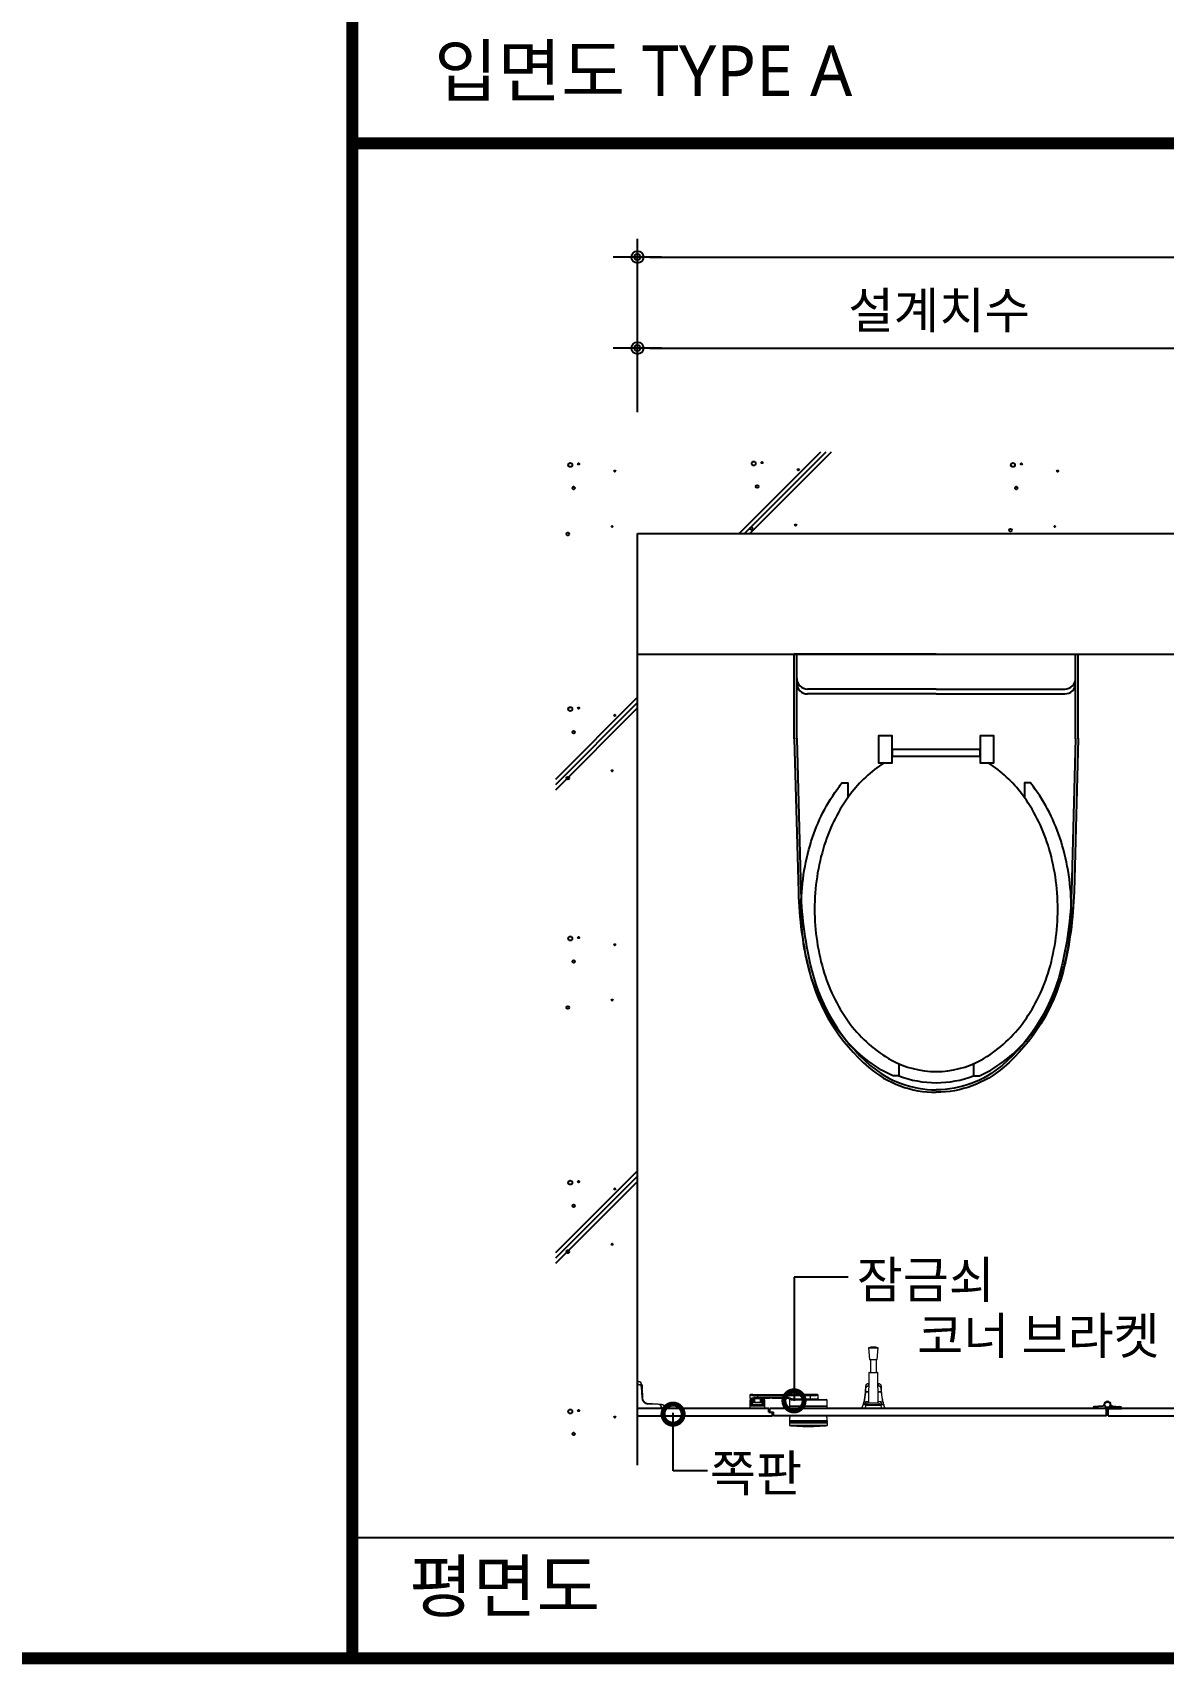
# Model space of a CAD drawing. Extents: x -256 to 8104, y -176 to 5714.
# Drawn here: x 2219 to 3156, y 2764 to 4116 of the extents above; entities that cross this region are included whole.
import ezdxf
from ezdxf.enums import TextEntityAlignment as Align

# ---------------------------------------------------------------- set-up
doc = ezdxf.new("R2010")
doc.units = 0
doc.header["$LTSCALE"] = 30
doc.layers.get('0').update_dxf_attribs({"linetype": 'CONTINUOUS'})
doc.layers.get('DEFPOINTS').update_dxf_attribs({"linetype": 'CONTINUOUS'})
for name, color, linetype in [('0_toilet', 6, 'CONTINUOUS'), ('DIM', 7, 'CONTINUOUS'), ('HAT', 8, 'CONTINUOUS'), ('TIT', 3, 'CONTINUOUS'), ('경첩', 4, 'CONTINUOUS'), ('문자', 3, 'CONTINUOUS'), ('부자재', 4, 'CONTINUOUS'), ('옷걸이', 4, 'CONTINUOUS'), ('잠금쇠(회전형)', 4, 'CONTINUOUS'), ('치수', 1, 'CONTINUOUS'), ('해치', 8, 'CONTINUOUS')]:
    doc.layers.add(name, color=color, linetype=linetype)
doc.styles.add('돋움', font='malgun.ttf')
doc.dimstyles.new('10', dxfattribs={"dimscale": 10, "dimtxt": 3, "dimasz": 1, "dimexe": 1.5, "dimexo": 2, "dimgap": 1, "dimtad": 1, "dimdec": 0, "dimlunit": 6, "dimtxsty": '돋움', "dimblk": 'DIMDOT', "dimcen": -1, "dimdle": 1.5, "dimclrt": 3, "dimazin": 3, "dimtfac": 1, "dimtdec": 0, "dimtix": 1, "dimtmove": 2, "dimatfit": 3, "dimldrblk": 'DIMDOT', "dimarcsym": 0})

# ---------------------------------------------------------------- blocks, each defined once
blk = doc.blocks.new('_DOTSMALL')
at = {"color": 0, "linetype": 'ByBlock', "const_width": 0.5}
blk.add_lwpolyline([(-0.0625, 0, 1), (0.0625, 0, 1)], format="xyb", close=True, dxfattribs=at)
blk = doc.blocks.new('A$C63EC304E')
at = {"layer": '치수', "color": 1, "xscale": 2.5, "yscale": 2.5, "zscale": 2.5, "rotation": 234.3098741996962}
blk.add_blockref('_DOTSMALL', (0.31, 0.31), dxfattribs=at)
blk = doc.blocks.new('A$C2BC9653E')
at = {"layer": '치수', "xscale": 0.3333333333333333, "yscale": 0.3333333333333333, "zscale": 0.3333333333333333}
blk.add_blockref('A$C63EC304E', (0, 0), dxfattribs=at)
blk = doc.blocks.new('A$C7FC71301')
at = {"layer": '치수', "rotation": 180}
blk.add_blockref('A$C2BC9653E', (0.208, 0.208), dxfattribs=at)
blk = doc.blocks.new('A$C4A20372B')
at = {"layer": '치수'}
blk.add_blockref('A$C7FC71301', (0, 0), dxfattribs=at)
blk = doc.blocks.new('A$C566469F5')
at = {"layer": '치수'}
blk.add_blockref('A$C4A20372B', (0, 0), dxfattribs=at)
blk = doc.blocks.new('A$C7E317CD4')
at = {"layer": '해치', "xscale": 2, "yscale": 2, "zscale": 2}
blk.add_blockref('A$C566469F5', (0, 0), dxfattribs=at)
blk = doc.blocks.new('A$C601D7F27')
at = {"layer": '치수'}
blk.add_blockref('A$C7E317CD4', (0, 0), dxfattribs=at)
blk = doc.blocks.new('A$C38802C08')
at = {"layer": '치수'}
blk.add_blockref('A$C601D7F27', (0, 0), dxfattribs=at)
blk = doc.blocks.new('DIMDOT')
at = {"linetype": 'Continuous'}
blk.add_line((-2, 0), (2, 0), dxfattribs=at)
for radius in [0.5, 0.25]:
    blk.add_circle((0, 0), radius, dxfattribs=at)
blk = doc.blocks.new('*D374')
at = {"layer": 'DEFPOINTS', "color": 0}
for p in [(142693.7, 4143.7), (141193.7, 3995.2), (142693.7, 3995.2)]:
    blk.add_point(p, dxfattribs=at)
at = {"layer": 'DIM', "color": 0, "lineweight": -2, "ltscale": 10}
for p, q in [((141193.7, 4015.2), (141193.7, 4158.7)), ((142693.7, 4015.2), (142693.7, 4158.7)), ((141203.7, 4143.7), (142683.7, 4143.7))]:
    blk.add_line(p, q, dxfattribs=at)
at = {"layer": 'DIM', "color": 0, "lineweight": -2, "xscale": 10, "yscale": 10, "zscale": 10, "rotation": 180}
blk.add_blockref('DIMDOT', (141193.7, 4143.7), dxfattribs=at)
at = {"layer": 'DIM', "color": 0, "lineweight": -2, "xscale": 10, "yscale": 10, "zscale": 10}
blk.add_blockref('DIMDOT', (142693.7, 4143.7), dxfattribs=at)
at = {"layer": 'DIM', "color": 3, "insert": (141943.7, 4173.3), "char_height": 30, "attachment_point": 5, "style": '돋움'}
blk.add_mtext('설계치수', dxfattribs=at)
blk = doc.blocks.new('*D376')
at = {"layer": 'DEFPOINTS', "color": 0}
for p in [(141693.7, 4068.3), (141193.7, 3995.2), (141693.7, 3995.2)]:
    blk.add_point(p, dxfattribs=at)
at = {"layer": 'DIM', "color": 0, "lineweight": -2, "ltscale": 10}
for p, q in [((141193.7, 4015.2), (141193.7, 4083.3)), ((141693.7, 4015.2), (141693.7, 4083.3)), ((141203.7, 4068.3), (141683.7, 4068.3))]:
    blk.add_line(p, q, dxfattribs=at)
at = {"layer": 'DIM', "color": 0, "lineweight": -2, "xscale": 10, "yscale": 10, "zscale": 10, "rotation": 180}
blk.add_blockref('DIMDOT', (141193.7, 4068.3), dxfattribs=at)
at = {"layer": 'DIM', "color": 0, "lineweight": -2, "xscale": 10, "yscale": 10, "zscale": 10}
blk.add_blockref('DIMDOT', (141693.7, 4068.3), dxfattribs=at)
at = {"layer": 'DIM', "color": 3, "insert": (141443.7, 4098), "char_height": 30, "attachment_point": 5, "style": '돋움'}
blk.add_mtext('설계치수', dxfattribs=at)
blk = doc.blocks.new('A$C10E41893')
at = {"layer": '부자재'}
for p, q in [((6.5, 0), (6.5, 196)), ((123.3, 196), (6.5, 196)), ((123.3, 192.5), (6.5, 192.5)), ((54.8, 0), (54.8, 177.5)), ((61.4, 0), (61.4, 177.5)), ((6.5, 0), (6.5, -196)), ((54.8, 0), (54.8, -177.5)), ((61.4, 0), (61.4, -177.5)), ((123.3, -192.5), (6.5, -192.5)), ((123.3, -196), (6.5, -196))]:
    blk.add_line(p, q, dxfattribs=at)
for points in [[(122.7, 196, -0.012538), (123.3, 196), (334.6, 190.3, -0.055395), (444.7, 175.1, -0.154276), (576.9, 93.3, -0.179504), (611.5, 0, -0.179504)], [(122.8, 192.5, -0.012538), (123.2, 192.5), (334.5, 186.8, -0.055395), (443.8, 171.7, -0.154276), (574.3, 91, -0.179504), (608, 0, -0.179504)], [(572, 51.4), (588.8, 51.4), (588.8, 59.6, 0.021185), (583.3, 70.7, 0.106084), (528.4, 133.7, 0.085733), (452.6, 172.4, 0.075373), (358.7, 186.6, 0.075373), (264.8, 172.4, 0.085733), (189, 133.7, 0.007337), (184.4, 130.1), (184.4, 122), (204.7, 122)], [(156.7, -72, 0.089162), (200.2, -118.7, 0.085733), (270.3, -154.5, 0.075373), (358.7, -167.9, 0.075373), (447.1, -154.5, 0.085733), (517.2, -118.7, 0.106084), (567, -61.6, 0.126931), (582.8, 0, 0.126931), (567, 61.6, 0.106084), (517.2, 118.7, 0.085733), (447.1, 154.5, 0.075373), (358.7, 167.9, 0.075373), (270.3, 154.5, 0.085733), (200.2, 118.7, 0.089162), (156.7, 72)], [(588.8, -51.4, 0.090214), (598.2, 0, 0.090214), (588.8, 51.4, 0.106084)], [(122.7, -196, 0.012538), (123.3, -196), (334.6, -190.3, 0.055395), (444.7, -175.1, 0.154276), (576.9, -93.3, 0.179504), (611.5, 0, 0.179504)], [(122.8, -192.5, 0.012538), (123.2, -192.5), (334.5, -186.8, 0.055395), (443.8, -171.7, 0.154276), (574.3, -91, 0.179504), (608, 0, 0.179504)], [(572, -51.4), (588.8, -51.4), (588.8, -59.6, -0.021185), (583.3, -70.7, -0.106084), (528.4, -133.7, -0.085733), (452.6, -172.4, -0.075373), (358.7, -186.6, -0.075373), (264.8, -172.4, -0.085733), (189, -133.7, -0.007337), (184.4, -130.1), (184.4, -122), (204.7, -122)]]:
    blk.add_lwpolyline(points, format="xyb", dxfattribs=at)
blk.add_lwpolyline([(138, -60.8), (119.3, -60.8), (119.3, -79.5), (156.7, -79.5), (156.7, -60.8), (138, -60.8), (147.3, -60.8), (147.3, 60.8), (138, 60.8), (156.7, 60.8), (156.7, 79.5), (119.3, 79.5), (119.3, 60.8), (138, 60.8), (138, -60.8), (119.3, -60.8)], dxfattribs=at)
for centre, start, end in [((39.8, 177.5), 0, 90), ((46.4, 177.5), 0, 90), ((39.8, -177.5), 270, 0), ((46.4, -177.5), 270, 0)]:
    blk.add_arc(centre, 15, start, end, dxfattribs=at)
blk = doc.blocks.new('BASIC_14', base_point=(138473.5, 213.7))
for p, q in [((141193.7, 3143), (141193.7, 3914.8)), ((141193.7, 3914.8), (142693.7, 3914.8)), ((141193.7, 3814.8), (142693.7, 3814.8))]:
    blk.add_line(p, q)
at = {"color": 8}
blk.add_line((140957.6, 3083), (142920.2, 3083), dxfattribs=at)
at = {"color": 8, "const_width": 10}
for points in [[(140957.6, 2983), (140957.6, 5752.1)], [(140957.6, 4237.9), (144305.4, 4237.9)], [(138520.9, 2983), (144305.4, 2983)]]:
    blk.add_lwpolyline(points, dxfattribs=at)
at = {"layer": '0_toilet'}
for p, q in [((141302.6, 3189.8), (141193.7, 3189.8)), ((141193.7, 3183.8), (141305.6, 3183.8)), ((141302.6, 3186.8), (141302.6, 3189.8)), ((141302.6, 3186.8), (141306.3, 3186.8)), ((141582.2, 3189.8), (141303.3, 3189.8)), ((141303.3, 3186.8), (141303.3, 3189.8)), ((141305.6, 3183.8), (141305.6, 3186.8)), ((141306.3, 3183.8), (141306.3, 3186.8)), ((141582.2, 3183.8), (141306.3, 3183.8)), ((141582.2, 3183.8), (141582.2, 3189.8)), ((141807.6, 3189.8), (141583.7, 3189.8)), ((141583.7, 3183.8), (141583.7, 3189.8)), ((141583.7, 3183.8), (141810.6, 3183.8))]:
    blk.add_line(p, q, dxfattribs=at)
at = {"layer": '경첩', "color": 4, "linetype": 'Continuous', "lineweight": 15}
for p, q in [((141193.7, 3212.3), (141194.8, 3212.3)), ((141193.7, 3212), (141193.7, 3212.3)), ((141193.7, 3209.9), (141193.7, 3212)), ((141194.8, 3212), (141193.7, 3212)), ((141194.9, 3209.9), (141193.7, 3209.9)), ((141193.7, 3209.8), (141195, 3209.8)), ((141193.7, 3209.5), (141193.7, 3209.8)), ((141195, 3209.5), (141193.7, 3209.5)), ((141193.7, 3209.5), (141193.7, 3191.3)), ((141194.8, 3212), (141194.8, 3212.3)), ((141194.9, 3209.8), (141194.9, 3209.9)), ((141195, 3209.8), (141195, 3209.5)), ((141197, 3208.6), (141196.9, 3210)), ((141197.5, 3198.6), (141197, 3207.5)), ((141197.2, 3210), (141197.3, 3207.5)), ((141197.4, 3209.5), (141197.2, 3209.4)), ((141197.5, 3208.9), (141197.2, 3208.7)), ((141197.3, 3207.5), (141197.7, 3198.6)), ((141197.6, 3206.2), (141197.4, 3206)), ((141197.6, 3205.6), (141197.4, 3205.3)), ((141197.7, 3205.2), (141197.4, 3205)), ((141197.5, 3208.9), (141197.6, 3206.2)), ((141197.7, 3204.6), (141197.5, 3204.3)), ((141197.7, 3204.2), (141197.5, 3204)), ((141197.7, 3205.2), (141197.7, 3204.6)), ((141197.7, 3204.2), (141197.8, 3201.3)), ((141197.8, 3201.3), (141197.6, 3201.1)), ((141197.8, 3201.3), (141197.6, 3201.1)), ((141197.9, 3200.9), (141197.6, 3200.7)), ((141197.9, 3200.7), (141197.6, 3200.4)), ((141197.9, 3199.8), (141197.7, 3199.5)), ((141197.9, 3199.7), (141197.7, 3199.4)), ((141197.9, 3199.3), (141197.7, 3199.1)), ((141197.9, 3199.2), (141197.7, 3199)), ((141197.8, 3201.3), (141197.9, 3200.9)), ((141198, 3198.3), (141197.8, 3198.1)), ((141198, 3198.1), (141197.8, 3197.9)), ((141197.9, 3200.7), (141197.9, 3199.8)), ((141197.9, 3199.8), (141197.9, 3199.7)), ((141197.9, 3199.7), (141197.9, 3199.3)), ((141197.9, 3199.3), (141197.9, 3199.2)), ((141197.9, 3199.2), (141198, 3198.6)), ((141197.9, 3197.5), (141198.1, 3197.7)), ((141198.1, 3197.7), (141197.9, 3197.5)), ((141198.2, 3197.2), (141198.1, 3197)), ((141198.4, 3196.8), (141198.2, 3196.6)), ((141198.5, 3196.6), (141198.3, 3196.4)), ((141198.8, 3196.1), (141198.6, 3195.9)), ((141198.9, 3195.9), (141198.8, 3195.7)), ((141200, 3194.9), (141199.9, 3194.7)), ((141200.2, 3194.7), (141200.1, 3194.6)), ((141200.7, 3194.5), (141200.5, 3194.3)), ((141201, 3194.4), (141200.8, 3194.2)), ((141201.5, 3194.2), (141201.3, 3194)), ((141202.5, 3194.1), (141202.7, 3194)), ((141202.7, 3194), (141202.5, 3193.8)), ((141202.5, 3193.8), (141211.5, 3193.4)), ((141211.4, 3193.1), (141202.5, 3193.6)), ((141202.7, 3194), (141204.1, 3194)), ((141204.1, 3194), (141203.8, 3193.7)), ((141204.8, 3193.9), (141204.5, 3193.7)), ((141205.1, 3193.9), (141204.9, 3193.7)), ((141205.8, 3193.9), (141205.5, 3193.7)), ((141205.8, 3193.9), (141208.5, 3193.8)), ((141208.5, 3193.8), (141208.2, 3193.5)), ((141209.1, 3193.7), (141208.9, 3193.5)), ((141209.5, 3193.7), (141209.2, 3193.5)), ((141210.2, 3193.7), (141209.9, 3193.5)), ((141210.2, 3193.7), (141213.4, 3193.5)), ((141211.5, 3193.4), (141214, 3193.3)), ((141213.9, 3193), (141212.5, 3193.1)), ((141213.5, 3193.5), (141213.3, 3193.3)), ((141213.5, 3193.5), (141213.4, 3193.5)), ((141213.4, 3189.8), (141213.4, 3191)), ((141213.7, 3191), (141213.4, 3191)), ((141213.8, 3191), (141213.7, 3191)), ((141213.7, 3191), (141213.7, 3189.8)), ((141213.8, 3189.8), (141213.8, 3191)), ((141215.9, 3189.8), (141215.9, 3190.9)), ((141215.9, 3190.9), (141216.2, 3190.9)), ((141216.2, 3190.9), (141216.2, 3189.8)), ((141195.2, 3189.8), (141213.4, 3189.8)), ((141213.7, 3189.8), (141213.4, 3189.8)), ((141215.9, 3189.8), (141213.8, 3189.8)), ((141216.2, 3189.8), (141215.9, 3189.8))]:
    blk.add_line(p, q, dxfattribs=at)
at = {"layer": '경첩', "color": 4, "linetype": 'Continuous', "lineweight": 15, "flags": 128}
for points in [[(141196.9, 3210), (141197, 3210), (141197, 3210), (141197.1, 3210), (141197.1, 3210), (141197.1, 3210), (141197.2, 3210), (141197.2, 3210), (141197.2, 3210)], [(141197.3, 3207.5), (141197.3, 3207.5), (141197.3, 3207.5), (141197.3, 3207.5), (141197.2, 3207.5), (141197.2, 3207.5), (141197.1, 3207.5), (141197.1, 3207.5), (141197, 3207.5)], [(141197.5, 3209.5), (141197.4, 3209.5), (141197.4, 3209.5), (141197.4, 3209.5), (141197.4, 3209.5), (141197.4, 3209.5), (141197.4, 3209.5), (141197.4, 3209.5), (141197.4, 3209.5)], [(141197.5, 3209.5), (141197.5, 3209.3), (141197.5, 3209.2), (141197.5, 3209.1), (141197.5, 3208.9)], [(141197.6, 3206.2), (141197.6, 3206.1), (141197.6, 3206), (141197.6, 3205.9), (141197.6, 3205.8), (141197.6, 3205.7), (141197.6, 3205.6), (141197.6, 3205.6), (141197.6, 3205.6)], [(141197.7, 3198.6), (141197.7, 3198.6), (141197.7, 3198.6), (141197.7, 3198.6), (141197.6, 3198.6), (141197.6, 3198.6), (141197.6, 3198.6), (141197.5, 3198.6), (141197.5, 3198.6)], [(141197.8, 3201.3), (141197.8, 3201.3), (141197.8, 3201.3)], [(141197.9, 3200.9), (141197.9, 3200.8), (141197.9, 3200.8), (141197.9, 3200.7)], [(141198, 3198.3), (141198, 3198.1), (141198, 3198.1)], [(141198.1, 3197.7), (141198.1, 3197.7), (141198.1, 3197.7)], [(141202.5, 3193.8), (141202.5, 3193.8), (141202.5, 3193.8), (141202.5, 3193.8), (141202.5, 3193.7), (141202.5, 3193.7), (141202.5, 3193.6), (141202.5, 3193.6), (141202.5, 3193.6)], [(141204.1, 3194), (141204.2, 3194), (141204.3, 3194), (141204.5, 3194), (141204.6, 3194), (141204.6, 3194), (141204.7, 3193.9), (141204.7, 3193.9), (141204.8, 3193.9)], [(141205.1, 3193.9), (141205.1, 3193.9), (141205.1, 3193.9), (141205.2, 3193.9), (141205.3, 3193.9), (141205.4, 3193.9), (141205.5, 3193.9), (141205.6, 3193.9), (141205.8, 3193.9)], [(141208.5, 3193.8), (141208.6, 3193.8), (141208.7, 3193.8), (141208.8, 3193.8), (141208.9, 3193.8), (141209, 3193.7), (141209.1, 3193.7), (141209.1, 3193.7), (141209.1, 3193.7), (141209.1, 3193.7)], [(141209.5, 3193.7), (141209.5, 3193.7), (141209.5, 3193.7), (141209.6, 3193.7), (141209.7, 3193.7), (141209.8, 3193.7), (141209.9, 3193.7), (141210, 3193.7), (141210.2, 3193.7)], [(141211.5, 3193.4), (141211.5, 3193.4), (141211.5, 3193.4), (141211.5, 3193.3), (141211.5, 3193.3), (141211.4, 3193.3), (141211.4, 3193.2), (141211.4, 3193.2), (141211.4, 3193.1)], [(141213.9, 3193), (141213.9, 3193.1), (141213.9, 3193.1), (141213.9, 3193.2), (141214, 3193.2), (141214, 3193.2), (141214, 3193.2), (141214, 3193.3), (141214, 3193.3)]]:
    blk.add_lwpolyline(points, dxfattribs=at)
at = {"layer": '경첩', "color": 4, "linetype": 'Continuous', "lineweight": 15}
for centre, radius, start, end in [((141194.8, 3209.9), 2.35, 2.6983, 90), ((141194.8, 3209.9), 2.1, 2.6983, 90), ((141195, 3207.4), 2.35, 2.6983, 90), ((141195, 3207.4), 2.1, 2.6983, 90), ((141195.2, 3191.3), 1.5, 180, 270), ((141202.7, 3198.8), 5.25, 182.6983, 267.3017), ((141202.7, 3198.8), 5, 182.6983, 267.3017), ((141202.7, 3198.8), 4.75, 182.6983, 185.9088), ((141202.7, 3198.8), 4.75, 188.6056, 193.1623), ((141202.7, 3198.8), 4.75, 193.2431, 199.766), ((141202.7, 3198.8), 4.75, 199.766, 204.9948), ((141202.7, 3198.8), 4.75, 208.1736, 214.3849), ((141202.7, 3198.8), 4.75, 214.3855, 217.4388), ((141202.7, 3198.8), 4.75, 217.4392, 235.6151), ((141202.7, 3198.8), 4.75, 235.6142, 238.7009), ((141202.7, 3198.8), 4.75, 238.7002, 245.0052), ((141202.7, 3198.8), 4.75, 248.2494, 255.0002), ((141202.7, 3198.8), 4.75, 255, 267.3017), ((141211.3, 3191), 2.1, 0, 87.3017), ((141211.3, 3191), 2.35, 0, 87.3017), ((141213.8, 3190.9), 2.1, 0, 87.3017), ((141213.8, 3190.9), 2.35, 0, 87.3017)]:
    blk.add_arc(centre, radius, start, end, dxfattribs=at)
at = {"layer": '부자재'}
for p, q in [((141571.5, 3190.7), (141571.5, 3189.8)), ((141579.2, 3191.9), (141572, 3191.4)), ((141572.8, 3190.9), (141572.8, 3189.8)), ((141583, 3190.3), (141583, 3189.5)), ((141583.2, 3190.3), (141583.2, 3189.5)), ((141586, 3191.9), (141594.1, 3191.4)), ((141593.4, 3190.9), (141593.4, 3189.8)), ((141594.7, 3190.7), (141594.7, 3189.8)), ((141582.2, 3189.8), (141571.5, 3189.8)), ((141583.2, 3189.5), (141583, 3189.5)), ((141583.7, 3189.8), (141594.7, 3189.8)), ((141583.7, 3189.8), (141583.7, 3189.8))]:
    blk.add_line(p, q, dxfattribs=at)
at = {"layer": '부자재', "color": 1}
blk.add_circle((141583.1, 3193), 2.34, dxfattribs=at)
at = {"layer": '부자재'}
for centre, radius, start, end in [((141572.2, 3190.7), 0.7, 101.7765, 181.6712), ((141573.6, 3190.6), 0.884, 113.4077, 164.5497), ((141579.2, 3193.2), 1.29, 272.9231, 352.4724), ((141583.1, 3193), 2.62, 270, 180), ((141583.4, 3188.8), 1.65, 102.5267, 141.5475), ((141582.7, 3188.8), 1.65, 43.1003, 77.4733), ((141583.2, 3192.6), 2.86, 280.084, 345.9792), ((141587, 3193.2), 1.29, 187.5276, 267.0769), ((141592.6, 3190.6), 0.884, 15.4503, 67.3004), ((141594, 3190.7), 0.7, 358.3288, 78.2235)]:
    blk.add_arc(centre, radius, start, end, dxfattribs=at)
at = {"layer": '옷걸이', "lineweight": 15}
for p, q in [((141385.2, 3240.1), (141385.9, 3230.6)), ((141385.2, 3240.1), (141393.2, 3240.1)), ((141385.9, 3230.6), (141392.4, 3230.6)), ((141386.7, 3230.6), (141386.7, 3219.8)), ((141391.7, 3219.8), (141391.7, 3230.6)), ((141392.4, 3230.6), (141393.2, 3240.1)), ((141385.4, 3219.5), (141385.2, 3194.3)), ((141392.9, 3219.5), (141385.4, 3219.5)), ((141385.7, 3219.8), (141389.2, 3219.8)), ((141389.2, 3219.8), (141392.7, 3219.8)), ((141393.2, 3194.3), (141392.9, 3219.5)), ((141382.9, 3204.1), (141385.3, 3204.1)), ((141385.4, 3210.4), (141385.3, 3210.4)), ((141385.3, 3210.4), (141385.3, 3210.3)), ((141385.4, 3210.3), (141385.3, 3210.3)), ((141385.3, 3208.8), (141385.3, 3208.4)), ((141385.3, 3208.8), (141385.4, 3208.8)), ((141385.3, 3208.4), (141385.3, 3208.4)), ((141393.1, 3210.4), (141393, 3210.4)), ((141393.1, 3210.3), (141393, 3210.3)), ((141393, 3208.8), (141393.1, 3208.8)), ((141393.1, 3208.4), (141393, 3208.4)), ((141393.1, 3210.4), (141393.1, 3210.3)), ((141393.1, 3208.8), (141393.1, 3208.4)), ((141393.1, 3204.1), (141395.5, 3204.1)), ((141379.7, 3189.8), (141380.5, 3192.3)), ((141380.5, 3192.3), (141380.5, 3192.4)), ((141380.5, 3192.3), (141380.5, 3192.3)), ((141381.5, 3193.1), (141381.4, 3193.1)), ((141382.9, 3195.2), (141381.5, 3195.2)), ((141382.9, 3195.2), (141381.5, 3195.2)), ((141381.5, 3193), (141381.5, 3193)), ((141396.9, 3193), (141381.5, 3193)), ((141382.9, 3192.3), (141382.1, 3189.8)), ((141385.3, 3203.3), (141382.9, 3203.3)), ((141382.9, 3194.6), (141382.9, 3195.2)), ((141382.9, 3192.3), (141382.9, 3193)), ((141382.9, 3193), (141395.5, 3193)), ((141395.5, 3192.3), (141382.9, 3192.3)), ((141394, 3194.3), (141384.4, 3194.3)), ((141395.5, 3203.3), (141393.1, 3203.3)), ((141395.4, 3195.2), (141395.5, 3194.6)), ((141396.9, 3195.2), (141395.5, 3195.2)), ((141396.9, 3195.2), (141395.5, 3195.2)), ((141395.5, 3192.3), (141395.5, 3193)), ((141396.3, 3189.8), (141395.5, 3192.3)), ((141397, 3193.1), (141396.9, 3193.1)), ((141397, 3193.1), (141396.9, 3193.1)), ((141396.9, 3193), (141396.9, 3193)), ((141397.8, 3192.4), (141397.8, 3192.3)), ((141397.8, 3192.3), (141397.9, 3192.3)), ((141397.9, 3192.3), (141398.7, 3189.8)), ((141382.1, 3189.8), (141379.7, 3189.8)), ((141396.3, 3189.8), (141382.1, 3189.8)), ((141398.7, 3189.8), (141396.3, 3189.8))]:
    blk.add_line(p, q, dxfattribs=at)
at = {"layer": '옷걸이', "lineweight": 15, "flags": 128}
for points in [[(141385.3, 3210.4), (141385.2, 3210.4), (141384.9, 3210.4), (141384.6, 3210.3), (141384.2, 3210.3), (141383.9, 3210.2), (141383.7, 3210), (141383.4, 3209.9), (141383.2, 3209.7), (141383, 3209.5), (141382.9, 3209.3), (141382.8, 3209), (141382.8, 3208.8), (141382.8, 3208.8)], [(141385.3, 3210.3), (141384.8, 3210.3), (141384.4, 3210.2), (141384.1, 3210.1), (141383.7, 3210), (141383.4, 3209.8), (141383.1, 3209.6), (141383, 3209.3), (141382.8, 3209.1), (141382.8, 3208.7), (141382.8, 3208.7)], [(141382.8, 3207.2), (141382.8, 3207.5), (141382.9, 3207.7), (141383.1, 3208), (141383.3, 3208.2), (141383.6, 3208.4), (141384, 3208.5), (141384.3, 3208.7), (141384.7, 3208.7), (141385.3, 3208.8)], [(141385.3, 3208.4), (141384.8, 3208.4), (141384.4, 3208.3), (141384.1, 3208.2), (141383.8, 3208.1), (141383.5, 3207.9), (141383.3, 3207.7), (141383.2, 3207.5), (141383.1, 3207.2), (141383, 3207)], [(141395.6, 3208.7), (141395.6, 3208.7), (141395.6, 3208.9), (141395.5, 3209.2), (141395.4, 3209.4), (141395.3, 3209.6), (141395.1, 3209.8), (141394.9, 3209.9), (141394.6, 3210.1), (141394.3, 3210.2), (141394, 3210.3), (141393.7, 3210.4), (141393.4, 3210.4), (141393.1, 3210.4)], [(141395.6, 3208.7), (141395.6, 3209), (141395.5, 3209.2), (141395.3, 3209.5), (141395.1, 3209.7), (141394.8, 3209.9), (141394.5, 3210.1), (141394.1, 3210.2), (141393.7, 3210.3), (141393.2, 3210.3), (141393.1, 3210.3)], [(141393.1, 3208.8), (141393.5, 3208.8), (141393.9, 3208.7), (141394.3, 3208.6), (141394.7, 3208.4), (141395, 3208.2), (141395.2, 3208), (141395.4, 3207.8), (141395.6, 3207.5), (141395.6, 3207.2)], [(141395.4, 3207), (141395.3, 3207.3), (141395.2, 3207.5), (141395, 3207.8), (141394.8, 3208), (141394.5, 3208.1), (141394.2, 3208.3), (141393.9, 3208.4), (141393.5, 3208.4), (141393.1, 3208.4)], [(141381.3, 3195), (141381.3, 3195), (141381.3, 3195)], [(141381.5, 3193.1), (141381.4, 3193.1), (141381.4, 3193.1)], [(141381.5, 3195.2), (141381.5, 3195.2), (141381.5, 3195.2)], [(141381.5, 3193.1), (141381.5, 3193.1), (141381.5, 3193)], [(141381.5, 3193.1), (141381.5, 3193.1), (141381.5, 3193.1)], [(141382.6, 3203.3), (141382.6, 3203.3), (141382.6, 3203.3), (141382.7, 3203.3), (141382.7, 3203.3), (141382.7, 3203.3), (141382.8, 3203.3), (141382.8, 3203.3), (141382.9, 3203.3)], [(141383.7, 3193.1), (141383.3, 3193.1), (141383, 3193.1), (141383, 3193.1), (141383.1, 3193.2), (141383.3, 3193.2), (141383.5, 3193.2)], [(141385.2, 3195.6), (141384.6, 3195.5), (141383.4, 3195.5)], [(141395, 3195.5), (141393.4, 3195.6), (141393.2, 3195.6)], [(141394.9, 3193.2), (141395.2, 3193.2), (141395.4, 3193.2), (141395.4, 3193.1), (141395.2, 3193.1), (141394.9, 3193.1), (141394.4, 3193.1)], [(141395.8, 3203.3), (141395.8, 3203.3), (141395.8, 3203.3), (141395.7, 3203.3), (141395.7, 3203.3), (141395.7, 3203.3), (141395.6, 3203.3), (141395.6, 3203.3), (141395.5, 3203.3)], [(141396.9, 3193), (141396.9, 3193.1), (141396.9, 3193.1)], [(141396.9, 3193.1), (141396.9, 3193.1), (141396.9, 3193.1)]]:
    blk.add_lwpolyline(points, dxfattribs=at)
at = {"layer": '옷걸이', "lineweight": 15}
for centre, radius, start, end in [((141389.2, 3229.8), 11, 68.7607, 111.2393), ((141385.7, 3219.5), 0.25, 90, 179.5), ((141392.7, 3219.5), 0.25, 0.5, 90), ((141330, 3207.5), 52.8, 355.4136, 356.451), ((141330, 3207.5), 52.8, 356.4511, 359.6096), ((141382.9, 3204.3), 0.23, 185.4574, 275.1888), ((141330, 3207.5), 52.8, 359.6096, 1.2369), ((141383, 3207.2), 0.227, 188.2087, 276.392), ((141330, 3207.4), 53, 356.4511, 359.6096), ((141349, 3206.7), 34.1, 354.2736, 355.5668), ((141330, 3209.2), 55.3, 359.6189, 1.2073), ((141448.4, 3209.2), 55.3, 178.7927, 180.3811), ((141395.4, 3207.2), 0.227, 263.608, 351.7913), ((141448.4, 3207.4), 53, 180.3904, 183.5489), ((141395.5, 3204.3), 0.23, 264.8112, 354.5426), ((141429.4, 3206.7), 34.1, 184.4333, 185.7264), ((141448.4, 3207.5), 52.8, 178.7631, 180.3904), ((141448.4, 3207.5), 52.8, 180.3904, 183.5489), ((141448.4, 3207.5), 52.8, 183.5489, 184.5865), ((141331.3, 3207.2), 51.5, 343.2376, 346.2577), ((141381.6, 3192), 1.17, 101.397, 160.6752), ((141381.5, 3192), 1, 89.9937, 161.8081), ((141331.6, 3207.4), 51.3, 343.5226, 346.2377), ((141330, 3207.5), 52.8, 346.2317, 355.4136), ((141381.5, 3194.9), 0.25, 90.2728, 166.2395), ((141381.5, 3194.9), 0.247, 89.2585, 165.9158), ((141381, 3195.3), 2.24, 284.8265, 3.5932), ((141381.1, 3194.9), 1.81, 282.0607, 352.5143), ((141330, 3207.5), 53, 346.5097, 355.4136), ((141383.2, 3195.2), 0.248, 89.5881, 179.723), ((141383.3, 3195.1), 0.376, 79.9393, 150.5456), ((141383.3, 3195.2), 0.307, 84.7786, 118.9817), ((141383, 3194.6), 1.43, 284.1057, 346.9245), ((141389.3, 3594.2), 401.1, 269.1968, 270.7316), ((141395.4, 3194.6), 1.44, 193.1186, 255.9655), ((141395.1, 3195.1), 0.4, 32.0092, 97.8083), ((141395.1, 3195.2), 0.271, 58.6344, 97.6053), ((141397.4, 3195.3), 2.24, 176.3909, 255.1894), ((141395.2, 3195.2), 0.248, 0.277, 90.4119), ((141448.4, 3207.5), 53, 184.5864, 193.4903), ((141397.3, 3194.9), 1.8, 186.7864, 258.2605), ((141448.4, 3207.5), 52.8, 184.5864, 193.7683), ((141396.9, 3194.9), 0.25, 13.7617, 89.4531), ((141396.9, 3194.9), 0.247, 14.0842, 90.7415), ((141446.6, 3207.3), 51.2, 193.7584, 196.469), ((141396.9, 3192), 1, 18.1919, 90.0063), ((141396.8, 3192), 1.16, 19.2937, 79.3942), ((141447.4, 3207.3), 51.7, 193.7493, 196.7564)]:
    blk.add_arc(centre, radius, start, end, dxfattribs=at)
at = {"layer": '잠금쇠(회전형)', "linetype": 'Continuous', "lineweight": 15}
for p, q in [((141286.8, 3200.9), (141286.8, 3198.4)), ((141286.8, 3198.4), (141290.1, 3198.4)), ((141286.8, 3196.8), (141286.8, 3189.8)), ((141287.2, 3196.8), (141286.8, 3196.8)), ((141287.2, 3191.8), (141287.2, 3196.8)), ((141287.2, 3196.8), (141287.7, 3196.8)), ((141298.9, 3191.8), (141287.2, 3191.8)), ((141289.2, 3201.4), (141287.3, 3201.4)), ((141287.3, 3197.3), (141287.7, 3197.3)), ((141287.7, 3196.8), (141287.7, 3197.3)), ((141287.7, 3197.3), (141289.6, 3197.3)), ((141287.7, 3196.8), (141287.7, 3192.2)), ((141289.6, 3196.8), (141287.7, 3196.8)), ((141287.7, 3192.2), (141287.8, 3192.3)), ((141287.8, 3196.3), (141289.6, 3196.3)), ((141287.8, 3192.3), (141287.8, 3196.3)), ((141288.3, 3195.8), (141287.8, 3196.3)), ((141287.8, 3192.3), (141287.9, 3192.3)), ((141287.9, 3192.3), (141298.2, 3192.3)), ((141288.3, 3195.8), (141288.3, 3192.3)), ((141289.6, 3195.8), (141288.3, 3195.8)), ((141288.8, 3194.8), (141288.8, 3193.3)), ((141296, 3194.8), (141288.8, 3194.8)), ((141288.8, 3193.3), (141296, 3193.3)), ((141289.1, 3195), (141295.8, 3195)), ((141295.8, 3193), (141289.1, 3193)), ((141289.6, 3196.8), (141289.6, 3197.3)), ((141289.6, 3197.3), (141290.6, 3197.3)), ((141289.6, 3196.3), (141289.6, 3196.8)), ((141290.1, 3196.8), (141289.6, 3196.8)), ((141289.6, 3196.3), (141289.6, 3195.8)), ((141289.6, 3196.3), (141290.1, 3196.3)), ((141290.6, 3195.8), (141289.6, 3195.8)), ((141290.1, 3198.4), (141290.1, 3198.4)), ((141290.1, 3196.8), (141290.1, 3196.3)), ((141290.6, 3196.8), (141290.1, 3196.8)), ((141290.1, 3196.3), (141290.6, 3196.3)), ((141290.6, 3197.9), (141290.6, 3195)), ((141315.6, 3201.2), (141293.1, 3201.2)), ((141315.6, 3201.2), (141293.1, 3201.2)), ((141293.1, 3201.2), (141293.1, 3201.2)), ((141293.1, 3200.9), (141337.1, 3200.9)), ((141293.1, 3200.4), (141293.1, 3200.9)), ((141293.1, 3200.4), (141293.1, 3198.9)), ((141337.1, 3200.4), (141293.1, 3200.4)), ((141319.5, 3198.9), (141293.1, 3198.9)), ((141295.6, 3195), (141295.6, 3197.9)), ((141295.6, 3197.3), (141296.6, 3197.3)), ((141296.1, 3196.8), (141295.6, 3196.8)), ((141295.6, 3196.3), (141296.1, 3196.3)), ((141296.6, 3195.8), (141295.6, 3195.8)), ((141295.8, 3195), (141297.1, 3195)), ((141297.1, 3193), (141295.8, 3193)), ((141297.3, 3194.8), (141296, 3194.8)), ((141296, 3193.3), (141297.3, 3193.3)), ((141296.1, 3198.4), (141303.3, 3198.4)), ((141296.6, 3196.8), (141296.1, 3196.8)), ((141296.1, 3196.3), (141296.1, 3196.8)), ((141296.1, 3196.3), (141296.6, 3196.3)), ((141296.6, 3197.3), (141296.6, 3196.8)), ((141296.6, 3197.3), (141298.4, 3197.3)), ((141298.4, 3196.8), (141296.6, 3196.8)), ((141296.6, 3196.8), (141296.6, 3196.3)), ((141296.6, 3196.3), (141298.3, 3196.3)), ((141296.6, 3196.3), (141296.6, 3195.8)), ((141297.8, 3195.8), (141296.6, 3195.8)), ((141297.3, 3193.3), (141297.3, 3194.8)), ((141298.3, 3196.3), (141297.8, 3195.8)), ((141297.8, 3192.3), (141297.8, 3195.8)), ((141298.2, 3192.3), (141298.3, 3192.3)), ((141298.3, 3196.3), (141298.3, 3192.3)), ((141298.3, 3192.3), (141298.4, 3192.2)), ((141298.4, 3197.3), (141298.4, 3196.8)), ((141298.4, 3197.3), (141298.8, 3197.3)), ((141298.4, 3192.2), (141298.4, 3196.8)), ((141298.4, 3196.8), (141298.9, 3196.8)), ((141298.9, 3196.8), (141298.9, 3191.8)), ((141299.3, 3196.8), (141298.9, 3196.8)), ((141299.3, 3189.8), (141299.3, 3196.8)), ((141305.3, 3198.4), (141318.3, 3198.4)), ((141315.6, 3201.2), (141315.6, 3201.2)), ((141318.3, 3198.4), (141318.3, 3198.4)), ((141342.8, 3201.4), (141319.5, 3201.4)), ((141319.8, 3196.8), (141319.8, 3191.9)), ((141350.8, 3191.9), (141319.8, 3191.9)), ((141319.8, 3191.8), (141319.8, 3190)), ((141319.8, 3191.8), (141350.8, 3191.8)), ((141319.8, 3190), (141350.8, 3190)), ((141321.1, 3197.4), (141321.1, 3197.6)), ((141350.8, 3196.9), (141321.3, 3196.9)), ((141321.9, 3197.4), (141321.9, 3197.9)), ((141321.9, 3197.9), (141337.1, 3197.9)), ((141321.9, 3197.4), (141350.3, 3197.4)), ((141327.6, 3191.9), (141327.6, 3191.8)), ((141337.1, 3200.9), (141337.1, 3200.4)), ((141337.1, 3197.9), (141337.1, 3200.4)), ((141337.1, 3197.4), (141337.1, 3197.9)), ((141337.1, 3197.9), (141343.3, 3197.9)), ((141343.1, 3191.8), (141343.1, 3191.9)), ((141343.3, 3197.9), (141343.3, 3200.9)), ((141347.7, 3191.8), (141347.7, 3191.9)), ((141349.8, 3191.8), (141349.8, 3191.9)), ((141349.8, 3191.8), (141349.8, 3191.9)), ((141350.8, 3191.9), (141350.8, 3196.9)), ((141350.8, 3190), (141350.8, 3191.8)), ((141286.8, 3189.8), (141299.3, 3189.8)), ((141319.6, 3179.8), (141319.6, 3178.8)), ((141351.1, 3179.8), (141319.6, 3179.8)), ((141351.1, 3178.8), (141319.6, 3178.8)), ((141319.6, 3177.8), (141319.6, 3176.2)), ((141351.1, 3177.8), (141319.6, 3177.8)), ((141350.6, 3189.8), (141320.1, 3189.8)), ((141350.6, 3178.3), (141320.1, 3178.3)), ((141350.6, 3178.3), (141320.1, 3178.3)), ((141350.4, 3183.7), (141320.3, 3183.7)), ((141320.4, 3183.8), (141335.3, 3183.8)), ((141335.3, 3183.8), (141350.2, 3183.8)), ((141351.1, 3178.8), (141351.1, 3179.8)), ((141351.1, 3176.2), (141351.1, 3177.8)), ((141319.6, 3176.2), (141335.3, 3176.2)), ((141335.3, 3175.7), (141320, 3175.7)), ((141323.2, 3175.5), (141347.4, 3175.5)), ((141323.2, 3175.5), (141335.3, 3175.5)), ((141347.2, 3175.4), (141323.5, 3175.4)), ((141329.7, 3175.3), (141340.9, 3175.3)), ((141329.7, 3175.3), (141329.7, 3175.3)), ((141332.6, 3175.2), (141332.6, 3175.3)), ((141333.1, 3175), (141337.5, 3175)), ((141333.1, 3175), (141337.5, 3175)), ((141333.5, 3175.3), (141333.5, 3175.2)), ((141333.5, 3175.2), (141337.1, 3175.2)), ((141337.1, 3175), (141333.6, 3175)), ((141335.3, 3176.2), (141351.1, 3176.2)), ((141350.6, 3175.7), (141335.3, 3175.7)), ((141335.3, 3175.5), (141347.5, 3175.5)), ((141337.1, 3175.2), (141337.1, 3175.3)), ((141338, 3175.3), (141338, 3175.2)), ((141340.9, 3175.3), (141341.1, 3175.3))]:
    blk.add_line(p, q, dxfattribs=at)
at = {"layer": '잠금쇠(회전형)', "linetype": 'Continuous', "lineweight": 15, "flags": 128}
for points in [[(141293.1, 3201.2), (141292.4, 3201.2), (141291.8, 3201.2), (141291.2, 3201.2), (141290.6, 3201.3), (141290.1, 3201.3), (141289.7, 3201.3), (141289.4, 3201.3), (141289.2, 3201.4), (141289.2, 3201.4), (141289.2, 3201.4)], [(141329.6, 3175.2), (141329.5, 3175.2), (141329.4, 3175.3), (141329.4, 3175.3), (141329.5, 3175.3), (141329.7, 3175.3)], [(141333.6, 3175), (141333.6, 3175), (141333.5, 3175.1), (141333.5, 3175.1), (141333.5, 3175.1), (141333.5, 3175.1), (141333.5, 3175.1), (141333.5, 3175.1), (141333.5, 3175.2)], [(141337.1, 3175), (141337.1, 3175), (141337.1, 3175.1), (141337.1, 3175.1), (141337.1, 3175.1), (141337.1, 3175.1), (141337.1, 3175.1), (141337.1, 3175.1), (141337.1, 3175.2)], [(141341.1, 3175.3), (141341.1, 3175.3), (141341.2, 3175.3), (141341.3, 3175.3), (141341.2, 3175.2), (141341, 3175.2)]]:
    blk.add_lwpolyline(points, dxfattribs=at)
at = {"layer": '잠금쇠(회전형)', "linetype": 'Continuous', "lineweight": 15}
for centre, radius, start, end in [((141287.3, 3200.9), 0.5, 90, 180), ((141293.1, 3246.8), 46.4, 262.2082, 269.9516), ((141293.1, 3158.9), 39.9, 90.0704, 99.0775), ((141287.3, 3196.8), 0.5, 90, 180), ((141287.7, 3196.8), 0.485, 91.9622, 181.8362), ((141288, 3191.5), 0.816, 110.8265, 158.264), ((141293.1, 3239.8), 38.9, 261.4299, 269.9411), ((141289.1, 3194.8), 0.25, 90, 180), ((141289.1, 3193.3), 0.25, 180, 270), ((141289.6, 3196.8), 0.5, 0, 90), ((141289.6, 3196.3), 0.5, 270, 0), ((141293.1, 3158.1), 40.4, 85.7371, 94.238), ((141290.1, 3197.9), 0.5, 0.4364, 88.0475), ((141293.1, 3170.3), 27.7, 84.8219, 95.1479), ((141296.1, 3197.9), 0.5, 89.9688, 179.9724), ((141296.6, 3196.8), 0.5, 90, 180), ((141296.6, 3196.3), 0.5, 180, 270), ((141297.1, 3194.8), 0.25, 0, 90), ((141297.1, 3193.3), 0.25, 270, 0), ((141298.4, 3196.8), 0.485, 358.1638, 88.0378), ((141298.2, 3191.5), 0.816, 21.736, 69.1735), ((141298.8, 3196.8), 0.5, 0, 90), ((141304.3, 3159.1), 39.3, 88.5426, 91.4397), ((141315.6, 3240.8), 39.6, 270.014, 275.6703), ((141310.8, 3219.4), 22.3, 289.4853, 292.988), ((141318.3, 3196.8), 1.56, 359.595, 89.9503), ((141319.6, 3197.3), 1.54, 8.6008, 92.9035), ((141341.8, 3149.1), 52.5, 113.1385, 114.7084), ((141320.1, 3190), 0.25, 180, 270), ((141321.9, 3196.7), 1.18, 89.4884, 132.259), ((141322.8, 3197.5), 1.69, 184.5827, 202.3275), ((141321.8, 3196.8), 0.588, 82.6337, 171.8516), ((141337, 3239.7), 38.8, 270.0516, 278.5774), ((141337, 3246.8), 46.3, 270.0429, 277.7974), ((141342.8, 3200.9), 0.5, 0, 90), ((141343.8, 3197.9), 0.5, 180, 270), ((141350.3, 3196.9), 0.5, 0, 90), ((141350.6, 3190), 0.25, 270, 0), ((141330.6, 3179.8), 11, 159.2996, 180), ((141319.6, 3178.3), 0.5, 0, 90), ((141319.6, 3178.3), 0.5, 270, 0), ((141320.4, 3183.6), 0.15, 90, 159.2996), ((141350.2, 3183.6), 0.15, 20.7004, 90), ((141340, 3179.8), 11, 0, 20.7004), ((141351.1, 3178.3), 0.5, 90, 180), ((141351.1, 3178.3), 0.5, 180, 270), ((141320.1, 3176.2), 0.5, 180, 264.5584), ((141335.3, 3336.3), 161.3, 264.5584, 265.686), ((141323.2, 3175.6), 0.125, 265.686, 270), ((141323.5, 3175.6), 0.125, 235.4626, 265.7969), ((141335.3, 3336.5), 161.5, 265.7969, 269.2276), ((141329.6, 3173.5), 1.78, 88.6382, 96.0273), ((141335.6, 3255.9), 80.9, 265.7789, 267.8287), ((141335.7, 3256), 80.8, 266.5383, 267.829), ((141332.5, 3175.2), 0.114, 281.5317, 6.6087), ((141333.6, 3205.8), 30.7, 268.0585, 270.0013), ((141333.5, 3197.7), 22.6, 267.7351, 270.0014), ((141337.1, 3197.5), 22.4, 269.9881, 272.2754), ((141337.1, 3205.5), 30.5, 269.9897, 271.9505), ((141335.3, 3336.5), 161.5, 270.7724, 274.2031), ((141335, 3256), 80.8, 272.171, 273.4617), ((141338.1, 3175.2), 0.114, 173.3913, 258.4683), ((141335, 3255.9), 80.9, 272.1713, 274.2211), ((141341, 3175.3), 0.0882, 204.5731, 265.3621), ((141341.1, 3174.1), 1.13, 83.0858, 90.7191), ((141347.1, 3175.6), 0.125, 274.2031, 304.5374), ((141347.4, 3175.6), 0.125, 270, 274.314), ((141335.3, 3336.3), 161.3, 274.314, 275.4416), ((141350.6, 3176.2), 0.5, 275.4416, 0)]:
    blk.add_arc(centre, radius, start, end, dxfattribs=at)
at = {"layer": '치수'}
for p, q in [((141368.4, 3298.6), (141323.5, 3298.6)), ((141323.5, 3298.6), (141323.5, 3196.2)), ((141223.3, 3138.3), (141223.3, 3186.2)), ((141251.7, 3138.3), (141223.3, 3138.3))]:
    blk.add_line(p, q, dxfattribs=at)
at = {"layer": '해치'}
for p, q in [((141278, 3914.8), (141345.7, 3982.5)), ((141286.8, 3914.8), (141354.5, 3982.5)), ((141126, 3711.3), (141193.7, 3779.1)), ((141126, 3702.5), (141193.7, 3770.3)), ((141126, 3319), (141193.7, 3386.8)), ((141126, 3310.2), (141193.7, 3378))]:
    blk.add_line(p, q, dxfattribs=at)
at = {"layer": '해치', "color": 2}
for p, q in [((141282.4, 3914.8), (141350.1, 3982.5)), ((141126, 3706.9), (141193.7, 3774.7)), ((141126, 3314.6), (141193.7, 3382.4))]:
    blk.add_line(p, q, dxfattribs=at)
at = {"layer": '해치'}
for centre, radius in [((141290.1, 3972.7), 1.68), ((141297, 3973.5), 0.56), ((141138.1, 3971.5), 1.68), ((141145, 3972.3), 0.56), ((141175, 3966.4), 0.56), ((141327, 3967.5), 0.56), ((141504.8, 3971.5), 1.68), ((141511.8, 3972.3), 0.56), ((141541.8, 3966.4), 0.56), ((141140.9, 3952.4), 1.12), ((141292.9, 3953.6), 1.12), ((141507.6, 3952.4), 1.12), ((141172.8, 3920.5), 0.559), ((141288.1, 3918.9), 1.12), ((141324.8, 3921.7), 0.559), ((141539.5, 3920.5), 0.559), ((141136.1, 3914.3), 1.12), ((141502.8, 3917.6), 1.12), ((141138.1, 3769.3), 1.68), ((141145, 3770.1), 0.56), ((141175, 3764.1), 0.56), ((141140.9, 3750.1), 1.12), ((141172.8, 3718.2), 0.559), ((141136.1, 3712.1), 1.12), ((141138.1, 3579.2), 1.68), ((141145, 3580), 0.56), ((141175, 3574.1), 0.56), ((141140.9, 3560.1), 1.12), ((141172.8, 3528.2), 0.559), ((141136.1, 3522), 1.12), ((141138.1, 3377), 1.68), ((141145, 3377.8), 0.56), ((141175, 3371.8), 0.56), ((141140.9, 3357.8), 1.12), ((141172.8, 3325.9), 0.559), ((141136.1, 3319.8), 1.12), ((141138.1, 3187.4), 1.68), ((141145, 3188.2), 0.56), ((141175, 3182.8), 0.56), ((141140.9, 3168.8), 1.12)]:
    blk.add_circle(centre, radius, dxfattribs=at)
at = {"layer": 'HAT', "xscale": 0.6000000000003638, "yscale": 0.6000000000003638, "zscale": 0.6000000000003638, "rotation": 270}
blk.add_blockref('A$C10E41893', (141441.2, 3818.7), dxfattribs=at)
at = {"layer": '해치', "xscale": -20, "yscale": 20, "zscale": 20, "rotation": 89.9999999999999}
for p in [(141327.6, 3200.4), (141227.4, 3189.4)]:
    blk.add_blockref('A$C38802C08', p, dxfattribs=at)
at = {"layer": 'TIT', "style": '돋움'}
for s, p in [('입면도 TYPE A', (141371.7, 4277)), ('평면도', (141162.8, 3021.7))]:
    blk.add_text(s, height=42, dxfattribs=at).set_placement(p, align=Align.RIGHT)
at = {"layer": '문자', "style": '돋움'}
for s, p in [('잠금쇠', (141432.6, 3296.9)), ('코너 브라켓', (141525.9, 3250.4)), ('쪽판', (141291.9, 3136.6))]:
    blk.add_text(s, height=30.34, dxfattribs=at).set_placement(p, align=Align.MIDDLE)
at = {"layer": 'DIM', "ltscale": 10}
for base, p2, picture, middle in [((142693.7, 4143.7), (142693.7, 3995.2), '*D374', (141943.7, 4173.3)), ((141693.7, 4068.3), (141693.7, 3995.2), '*D376', (141443.7, 4098))]:
    dim = blk.add_linear_dim(base=base, p1=(141193.7, 3995.2), p2=p2, text='설계치수', dimstyle='10', override={"dimtxsty": '돋움'}, dxfattribs=at)
    dim.commit()
    dim.dimension.update_dxf_attribs({"geometry": picture, "text_midpoint": middle})

msp = doc.modelspace()

# ---------------------------------------------------------------- block references
msp.add_blockref('BASIC_14', (0, 0))

doc.saveas('drawing.dxf')
